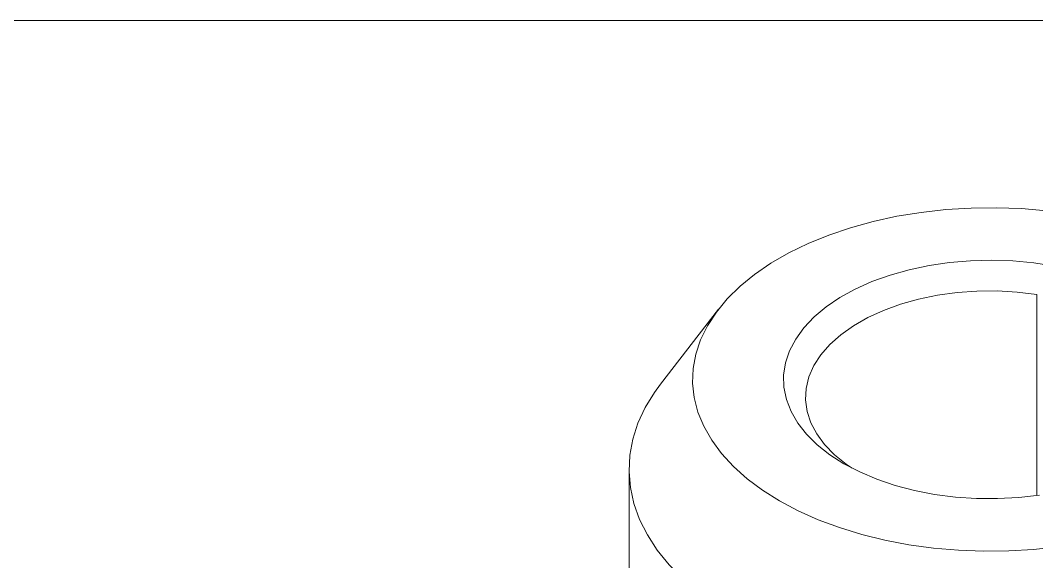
# Model space of a CAD drawing. Header units: millimetres. Extents: x 2 to 278, y 1 to 215.
# Drawn here: x 219.14 to 254.34, y 195.91 to 214.65 of the extents above; entities that cross this region are included whole.
import ezdxf

# ---------------------------------------------------------------- set-up
doc = ezdxf.new("R2010")
doc.units = ezdxf.units.MM

msp = doc.modelspace()

# ---------------------------------------------------------------- linework, layer by layer
at = {"color": 7, "linetype": 'Continuous', "lineweight": 0}
for p, q in [((1.579, 214.645), (277.989, 214.645)), ((254.336, 205.161), (254.336, 198.195)), ((243.315, 204.643), (241.307, 202.05)), ((240.218, 199.105), (240.218, 194.413))]:
    msp.add_line(p, q, dxfattribs=at)
at = {"color": 7, "linetype": 'Continuous', "lineweight": 0, "flags": 128}
for points in [[(254.674, 208.054), (253.809, 208.128), (252.937, 208.16), (252.063, 208.15), (251.193, 208.096), (250.335, 208), (249.494, 207.863), (248.676, 207.685), (247.887, 207.467), (247.133, 207.212), (246.419, 206.92), (245.751, 206.595), (245.132, 206.238), (244.569, 205.852), (244.064, 205.44), (243.621, 205.005), (243.244, 204.549), (242.936, 204.077), (242.697, 203.591), (242.531, 203.096), (242.439, 202.594), (242.42, 202.089), (242.476, 201.586), (242.605, 201.086), (242.808, 200.595), (243.081, 200.116), (243.425, 199.652), (243.835, 199.206), (244.309, 198.782), (244.843, 198.383), (245.435, 198.011)], [(254.438, 198.209), (253.716, 198.128), (252.984, 198.091), (252.25, 198.097), (251.52, 198.146), (250.802, 198.239), (250.105, 198.373), (249.436, 198.548), (248.801, 198.762), (248.208, 199.013), (247.662, 199.297), (247.17, 199.612), (246.736, 199.954), (246.366, 200.321), (246.063, 200.707), (245.83, 201.11), (245.669, 201.524), (245.584, 201.945), (245.573, 202.369), (245.638, 202.792), (245.778, 203.208), (245.991, 203.614), (246.275, 204.006), (246.628, 204.378), (247.044, 204.727), (247.521, 205.05), (248.052, 205.343), (248.633, 205.603), (249.257, 205.827), (249.918, 206.013), (250.608, 206.159), (251.32, 206.264), (252.047, 206.325), (252.782, 206.343), (253.515, 206.317), (254.24, 206.249), (254.949, 206.137)], [(254.336, 205.161), (253.655, 205.241), (252.963, 205.278), (252.268, 205.272), (251.579, 205.222), (250.903, 205.129), (250.248, 204.994), (249.623, 204.819), (249.034, 204.606), (248.489, 204.357), (247.994, 204.076), (247.555, 203.765), (247.177, 203.428), (246.864, 203.07), (246.621, 202.694), (246.45, 202.305), (246.353, 201.908), (246.332, 201.507), (246.386, 201.107), (246.515, 200.713), (246.718, 200.329), (246.991, 199.96), (247.332, 199.61), (247.737, 199.284), (247.946, 199.142)], [(243.879, 194.002), (243.221, 194.413), (242.62, 194.852), (242.079, 195.316), (241.603, 195.804), (241.193, 196.311), (240.853, 196.835), (240.584, 197.372), (240.388, 197.92), (240.266, 198.476), (240.219, 199.035), (240.247, 199.594), (240.35, 200.15), (240.528, 200.701), (240.779, 201.241), (241.101, 201.769), (241.307, 202.05)], [(245.435, 198.011), (246.079, 197.669), (246.771, 197.361), (247.505, 197.087), (248.277, 196.85), (249.081, 196.652), (249.912, 196.494), (250.762, 196.377), (251.627, 196.303), (252.5, 196.271), (253.374, 196.281), (254.243, 196.335), (255.102, 196.431)]]:
    msp.add_lwpolyline(points, dxfattribs=at)

doc.saveas('drawing.dxf')
